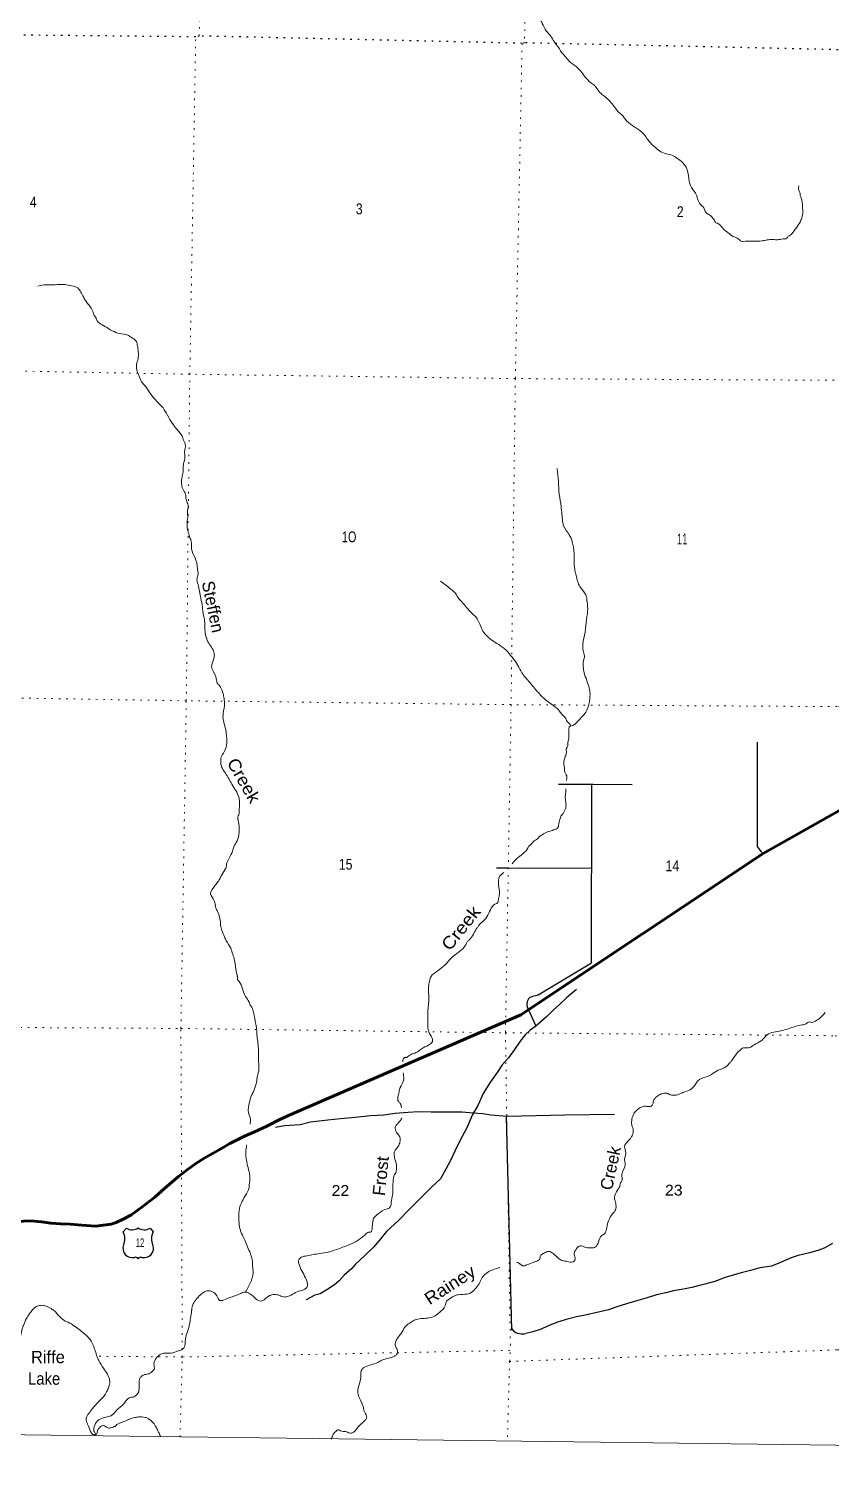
# Model space of a CAD drawing. Header units: feet. Extents: x -518066 to -250644, y -364975 to -177792.
# Drawn here: x -299858 to -286861, y -364975 to -341632 of the extents above; entities that cross this region are included whole.
import ezdxf
from ezdxf.enums import TextEntityAlignment as Align

# ---------------------------------------------------------------- set-up
doc = ezdxf.new("R2010")
doc.units = ezdxf.units.FT
doc.header["$LTSCALE"] = 80
doc.linetypes.add('DOTTED', pattern=[1.5, 0.3, -1.2])
for name, color, linetype, lineweight in [('16', 7, 'Continuous', 25), ('20', 7, 'Continuous', 70), ('29', 7, 'Continuous', 25), ('39', 7, 'Continuous', 13), ('4', 7, 'Continuous', 25), ('41', 7, 'Continuous', 13), ('6', 7, 'DOTTED', 25), ('7', 7, 'DOTTED', 13)]:
    doc.layers.add(name, color=color, linetype=linetype, lineweight=lineweight)

msp = doc.modelspace()

# ---------------------------------------------------------------- linework, layer by layer
at = {"layer": '16'}
for p, q in [((-298329.4, -361116.21), (-298278.09, -361057.45)), ((-298086.33, -361051.48), (-298086.61, -361051.68)), ((-297894.24, -361057.36), (-297842.85, -361116.21))]:
    msp.add_line(p, q, dxfattribs=at)
for centre, radius, start, end in [((-298522.38, -361226.84), 222.05, 332.97043, 29.75871), ((-298187.01, -360899.79), 182.07, 239.97227, 303.45418), ((-297985.23, -360900.29), 181.52, 236.33975, 300.08743), ((-297985.24, -360899.79), 182.07, 236.54582, 236.59441), ((-297649.88, -361226.84), 222.05, 150.24129, 207.02957), ((-298183.19, -361381.74), 151.42, 159.09177, 283.81923), ((-297989.07, -361381.74), 151.42, 256.18077, 20.90823)]:
    msp.add_arc(centre, radius, start, end, dxfattribs=at)
for centre, major_axis, start_param, end_param in [((-298127.85, -361580.56), (-19.56, 51.67), 4.95877769, 6.28318531), ((-298044.4, -361580.56), (19.56, 51.67), 0, 1.32637542)]:
    msp.add_ellipse(centre, major_axis=major_axis, ratio=0.929097, start_param=start_param, end_param=end_param, dxfattribs=at)
at = {"layer": '20'}
msp.add_lwpolyline([(-300185.23, -360951.55), (-299822.88, -360938.83), (-299653.87, -360955.58), (-299498.96, -360972.27), (-299340.01, -360986.96), (-299189.07, -360991.56), (-298999.93, -361004.36), (-298774.57, -361021.31), (-298524.86, -360992.06), (-298442.21, -360964.19), (-298327.26, -360912.27), (-298208.23, -360846.28), (-298028.53, -360716.1), (-297818.52, -360555.83), (-297652.84, -360407.47), (-297434.64, -360217.02), (-297293.25, -360110.52), (-297155.26, -360007.03), (-297005.49, -359914.38), (-296739.34, -359766.23), (-296601.67, -359686.7), (-296537.61, -359650.56), (-296367.1, -359566.73), (-296215.85, -359498.85), (-296004.09, -359401), (-295790.28, -359293.09), (-295652.68, -359231.86), (-291886.77, -357602.12), (-287965.1, -354986.62), (-284805.58, -353206.06)], dxfattribs=at)
at = {"layer": '29'}
for p, q in [((-290743.58, -356757.75), (-290736.39, -353865.7)), ((-287964.96, -354986.78), (-287965.1, -354986.62)), ((-291607.87, -357278.26), (-290743.13, -356757.39)), ((-291780.95, -357480.15), (-291644.78, -357784.33)), ((-292033.59, -362709.76), (-292118.39, -359244.66))]:
    msp.add_line(p, q, dxfattribs=at)
for points in [[(-287978.57, -354971), (-287994.34, -354953.65), (-288036.36, -354895.1), (-288054.39, -354874.9), (-288053.22, -353185.73)], [(-290086.15, -353877.18), (-290716.13, -353870.77), (-291277.69, -353868.65)], [(-290735.51, -355230.77), (-292102.16, -355223.59), (-292281.32, -355226.94)], [(-290988.85, -357189.2), (-291150.45, -357325.49), (-291259.6, -357431.79), (-291366.68, -357526.01), (-291467.74, -357626.29), (-291645.55, -357784.67), (-291734.39, -357850.78), (-291817.24, -357926.97), (-291898.19, -358029.34), (-291993.35, -358159.85), (-292088.54, -358298.41), (-292189.67, -358412.79), (-292272.7, -358533.27), (-292378.01, -358683.87), (-292499.6, -358876.69), (-292578.87, -359057.59), (-292676.21, -359226.34), (-292753.48, -359411.28), (-292883.32, -359650.37), (-292956.47, -359811.16), (-293033.63, -359969.92), (-293102.61, -360098.51), (-293189.85, -360259.25), (-293341.41, -360399.61), (-293543.56, -360604.21), (-293699.19, -360754.62), (-293871.03, -360931.14), (-294063, -361109.6), (-294178.32, -361248.08), (-294277.44, -361362.47), (-294412.89, -361500.88), (-294572.5, -361643.22), (-294623.11, -361709.47), (-294748.35, -361815.7), (-294829.26, -361908.01), (-294906.02, -361972.14), (-295013, -362044.22), (-295140.12, -362118.23), (-295222.75, -362142.08), (-295363.95, -362214.02)], [(-290371.51, -359212.91), (-291176.69, -359227.99), (-292108.69, -359246.61), (-292372.27, -359225.48), (-292503.02, -359204.85), (-292661.97, -359192.17), (-292839.04, -359179.42), (-293058.42, -359174.56), (-293342.24, -359179.53), (-293543.48, -359170.72), (-293714.23, -359184.61), (-293922, -359197.47), (-294109.3, -359222.94), (-294322.71, -359236.22), (-294570.39, -359261.46), (-294810.01, -359284.71), (-295013.4, -359308.1), (-295297.34, -359339.24), (-295462.57, -359380.9), (-295716.25, -359398.06), (-295863.31, -359427.7)], [(-286840.49, -361305.15), (-286975.65, -361377.12), (-287078.19, -361417.47), (-287212.12, -361454), (-287398.23, -361499.22), (-287509.72, -361536.16), (-287683.15, -361614.03), (-287826.31, -361671.87), (-288014.82, -361696.63), (-288168.77, -361741.05), (-288294.86, -361774.9), (-288392.26, -361800.99), (-288593.99, -361862.25), (-288745.19, -361918.05), (-288907.11, -361962.75), (-288969.72, -361978.4), (-289115.96, -362017.32), (-289255.84, -362041.89), (-289415.86, -362073.19), (-289541.02, -362100.27), (-289692.13, -362135.94), (-289839.27, -362183.7), (-289990.41, -362227.42), (-290173.8, -362279.07), (-290334.24, -362327.14), (-290470.11, -362380.63), (-290678.63, -362424.54), (-290846.86, -362463.77), (-290983.83, -362489.42), (-291155.12, -362535.08), (-291310.3, -362580.8), (-291453.48, -362644.69), (-291558.35, -362692.61), (-291691.38, -362736.4), (-291807.46, -362762.85)]]:
    msp.add_lwpolyline(points, dxfattribs=at)
for centre, radius, start, end in [((-291892.71, -362595.17), 167.54, 213.31355, 264.64556), ((-291855.19, -362448.37), 318.08, 260.38171, 278.63099)]:
    msp.add_arc(centre, radius, start, end, dxfattribs=at)
msp.add_spline([(-291607.87, -357278.26), (-291697.68, -357305.31), (-291752.13, -357329.26), (-291782.51, -357375.45), (-291788.86, -357447.91), (-291780.95, -357480.15), (-291780.7, -357480.92)], degree=3, dxfattribs=at)
at = {"layer": '39'}
msp.add_line((-298770.83, -364398.45), (-298801.34, -364348.26), dxfattribs=at)
msp.add_lwpolyline([(-291148.46, -353806.83), (-291141.33, -353762.33), (-291142.47, -353732.35)], dxfattribs=at)
for points in [[(-287382.76, -344176.61), (-287391.04, -344228.92), (-287365.16, -344297.47), (-287361.29, -344331.72), (-287345.36, -344372.04), (-287325.82, -344511.04), (-287320.21, -344611.72), (-287332.57, -344678.12), (-287359.05, -344750.5), (-287423.89, -344852.93), (-287496.76, -344949.3), (-287525.05, -344975.36), (-287557.33, -344991.35), (-287567.48, -345011.44), (-287640.04, -345035.33), (-287730.67, -345047.06), (-287740.73, -345047.03), (-287833.31, -345044.66), (-287915.87, -345054.42), (-287984.36, -345066.24), (-288123.26, -345069.74), (-288290.34, -345075.15), (-288318.51, -345073.03), (-288354.6, -345040.68), (-288477.12, -344979.81), (-288527.24, -344933.32), (-288575.42, -344902.94), (-288655.56, -344816.06), (-288701.71, -344781.66), (-288727.83, -344771.49), (-288755.81, -344725.08), (-288811.9, -344662.46), (-288856.06, -344632.09), (-288866.1, -344628.02), (-288924.06, -344531.17), (-288980.19, -344476.59), (-289059.91, -344291.07), (-289101.93, -344234.53), (-289161.75, -344101.43), (-289193.14, -343910.04), (-289219.08, -343857.6), (-289345.37, -343736.32), (-289433.71, -343683.64), (-289542.27, -343653.03), (-289640.7, -343608.36), (-289728.95, -343535.55), (-289738.98, -343527.46), (-289831.14, -343426.45), (-289891.17, -343343.67), (-289981.4, -343262.8), (-290049.64, -343216.23), (-290170.02, -343125.18), (-290212.06, -343072.67), (-290236.08, -343040.37), (-290284.21, -342999.92), (-290376.33, -342888.84), (-290440.4, -342810.08), (-290526.6, -342729.22), (-290588.79, -342680.66), (-290680.9, -342567.57), (-290690.91, -342555.45), (-290757.11, -342502.85), (-290845.28, -342411.92), (-290949.4, -342282.67), (-290993.51, -342244.25), (-291107.85, -342153.22), (-291167.92, -342078.5), (-291246.04, -341989.62), (-291269.99, -341941.21), (-291298.02, -341906.88), (-291426.05, -341723.18), (-291476.12, -341664.6), (-291540.02, -341543.56), (-291579.98, -341474.96), (-291634.09, -341420.39), (-291682.31, -341400.08), (-291692.37, -341398.03), (-291766.8, -341389.69), (-291873.38, -341365.13), (-292064.33, -341304.01), (-292154.76, -341269.44), (-292245.25, -341248.96), (-292424.13, -341189.9), (-292476.4, -341173.6), (-292608.91, -341096.59), (-292799.42, -340930.78), (-292863.63, -340884.23), (-292986.11, -340813.3), (-293130.67, -340728.19), (-293184.92, -340705.84), (-293198.97, -340697.73), (-293275.27, -340653.15), (-293293.23, -340616.84), (-293351.42, -340574.34), (-293536.01, -340436.74), (-293718.59, -340301.15), (-293766.63, -340238.56)], [(-296768.78, -352267.42), (-296804.84, -352227.02), (-296828.56, -352126.26), (-296896.29, -351960.91), (-296883.94, -351896.53), (-296853.27, -351783.9), (-296859.06, -351725.49), (-296872.99, -351689.2), (-296930.99, -351602.41), (-296976.9, -351511.64), (-296980.88, -351501.55), (-297006.18, -351298.11), (-297013.82, -351201.44), (-297039.42, -351068.47), (-297045.14, -350993.95), (-297072.71, -350852.92), (-297116.06, -350633.3), (-297133.74, -350532.57), (-297117.34, -350462.16), (-297119.19, -350423.9), (-297150.59, -350234.53), (-297214.39, -350091.34), (-297224.18, -350028.89), (-297235.73, -349904.02), (-297261.63, -349841.51), (-297263.56, -349823.38), (-297287.37, -349742.76), (-297293.02, -349652.14), (-297292.76, -349589.73), (-297284.55, -349553.52), (-297288.09, -349438.75), (-297275.72, -349370.34), (-297283.58, -349326.02), (-297311.44, -349251.42), (-297319.13, -349166.83), (-297365.06, -349080.08), (-297376.98, -349043.8), (-297382.56, -348937.07), (-297372.2, -348868.66), (-297368.13, -348856.59), (-297351.27, -348679.48), (-297328.62, -348560.78), (-297334.33, -348482.24), (-297321.91, -348401.75), (-297333.66, -348327.22), (-297355.61, -348280.83), (-297361.55, -348258.66), (-297433.55, -348149.67), (-297479.61, -348095.13), (-297551.62, -347990.17), (-297629.55, -347856.99), (-297705.56, -347745.97), (-297783.73, -347667.16), (-297957.86, -347436.98), (-297967.86, -347422.85), (-298017.94, -347366.29), (-298059.88, -347289.62), (-298081.76, -347229.14), (-298113.54, -347128.35), (-298107.14, -347043.82), (-298084.6, -346951.29), (-298088.11, -346830.47), (-298101.85, -346747.88), (-298123.71, -346683.37), (-298201.97, -346626.7), (-298254.16, -346592.27), (-298384.87, -346565.61), (-298507.46, -346520.85), (-298625.92, -346449.94), (-298641.98, -346439.81), (-298750.33, -346360.88), (-298768.25, -346316.52), (-298806.25, -346257.99), (-298818.16, -346219.69), (-298892.1, -346094.58), (-298942.16, -346033.99), (-298972.1, -345973.48), (-299014.03, -345894.8), (-299066.08, -345828.17), (-299168.57, -345791.54), (-299369.76, -345770.64), (-299494.6, -345780.24), (-299575.1, -345777.92), (-299710.04, -345797.54)], [(-291297.42, -348752.61), (-291280.19, -348960.05), (-291264.98, -349169.49), (-291235.64, -349368.92), (-291210.5, -349610.61), (-291194.7, -349681.14), (-291102.72, -349824.43), (-291054.91, -349941.39), (-291035.16, -350028.04), (-291025.99, -350237.46), (-291014.55, -350388.5), (-290998.76, -350461.04), (-290941.17, -350644.47), (-290919.18, -350678.78), (-290837.15, -350795.86), (-290821.24, -350840.22), (-290817.46, -350896.6), (-290815.49, -350908.69), (-290806.1, -351065.77), (-290816.53, -351150.29), (-290839.52, -351351.53), (-290876.6, -351550.71), (-290884.9, -351607.05), (-290879.27, -351703.71), (-290869.38, -351744.02), (-290857.5, -351790.37), (-290873.91, -351862.79), (-290876.34, -351959.42), (-290864.7, -352062.14), (-290822.92, -352177.06), (-290818.96, -352193.18), (-290779.21, -352310.1), (-290767.5, -352396.72), (-290771.88, -352481.26), (-290812.87, -352652.24), (-290837.23, -352700.47), (-290960.6, -352838.92), (-291015.19, -352897.1), (-291083.75, -352925.03)], [(-293190.81, -350577.16), (-293020.27, -350706.66), (-292942.1, -350783.46), (-292896.11, -350854.1), (-292846.03, -350910.66), (-292683.78, -351094.49), (-292619.64, -351157.14), (-292547.72, -351284.25), (-292501.85, -351385.09), (-292423.75, -351478), (-292357.56, -351532.61), (-292247.16, -351603.5), (-292128.78, -351690.52), (-292072.7, -351755.16), (-291928.64, -351957.03), (-291922.65, -351969.14), (-291852.72, -352090.2), (-291794.64, -352158.87), (-291648.44, -352330.56), (-291582.34, -352405.3), (-291452.02, -352526.59), (-291351.69, -352597.44), (-291259.46, -352682.35), (-291219.44, -352736.86), (-291169.32, -352785.37), (-291135.38, -352849.92), (-291083.37, -352924.61), (-291093.43, -352924.58), (-291107.62, -352948.68), (-291109.98, -353029.21), (-291110.06, -353047.33), (-291116.55, -353154.01), (-291128.91, -353220.4), (-291135.15, -353266.68), (-291145.26, -353278.72), (-291149.6, -353351.19), (-291167.99, -353415.55), (-291190.59, -353524.18), (-291180.94, -353620.86), (-291179.03, -353645.02), (-291142.47, -353732.35)], [(-296274.02, -359369.97), (-296271.69, -359358.23), (-296281.22, -359233.36), (-296301.1, -359174.9), (-296298.71, -359086.32), (-296286.39, -359030), (-296249.62, -358903.3), (-296221.2, -358847.03), (-296176.38, -358720.36), (-296157.81, -358615.74), (-296155.75, -358603.67), (-296131.04, -358472.89), (-296134.73, -358394.36), (-296141.59, -358114.48), (-296164.8, -357894.94), (-296174.36, -357776.12), (-296194.12, -357689.47), (-296229.62, -357518.2), (-296247.55, -357475.86), (-296277.56, -357433.46), (-296291.48, -357393.14), (-296347.45, -357302.33), (-296397.25, -357181.34), (-296453.09, -357058.32), (-296477.1, -357026.02), (-296478.9, -356975.68), (-296482.87, -356961.57), (-296516.26, -356768.16), (-296569.76, -356570.65), (-296587.67, -356522.27), (-296659.61, -356401.19), (-296687.53, -356338.68), (-296731.36, -356233.82), (-296751.11, -356145.16), (-296756.83, -356070.64), (-296802.5, -355925.51), (-296828.44, -355871.05), (-296856.11, -355752.16), (-296914.02, -355643.22), (-296836.92, -355500.57), (-296824.77, -355482.49), (-296776.18, -355416.24), (-296715.32, -355305.73), (-296658.49, -355195.22), (-296654.3, -355154.96), (-296633.95, -355104.71), (-296569.01, -354980.13), (-296546.59, -354913.77), (-296536.37, -354877.57), (-296483.64, -354783.14), (-296461.21, -354716.79), (-296450.74, -354622.2), (-296454.31, -354513.47), (-296469.91, -354396.64), (-296449.46, -354322.22), (-296449.4, -354308.13), (-296446.7, -354145.06), (-296456.47, -354076.57), (-296568.29, -353866.76), (-296674.19, -353685.16), (-296722.19, -353612.5), (-296746.03, -353539.93), (-296749.83, -353485.56), (-296749.77, -353471.46), (-296670.51, -353294.59), (-296649.84, -353167.83), (-296653.56, -353095.33), (-296667.21, -352992.6), (-296696.88, -352869.68), (-296710.68, -352803.19), (-296706.17, -352688.44), (-296704.1, -352676.37), (-296689.7, -352601.93), (-296693.28, -352499.24), (-296707, -352412.61), (-296740.81, -352315.85), (-296768.78, -352267.42)], [(-291158.59, -353939.15), (-291160.23, -353955.15), (-291160.29, -353971.25), (-291168.71, -354057.79), (-291159.06, -354154.47), (-291161.5, -354253.11), (-291204.13, -354337.51), (-291228.42, -354369.63), (-291258.9, -354437.97), (-291275.39, -354528.51), (-291287.64, -354568.73), (-291358.25, -354606.72), (-291432.82, -354630.59), (-291600.31, -354730.63), (-291618.51, -354750.69), (-291685.12, -354794.73), (-291715.47, -354832.87), (-291757.9, -354868.95), (-291768.05, -354889.04), (-291958.05, -355075.57), (-292031, -355152.84)], [(-292163.84, -355294.07), (-292239.1, -355374.49), (-292249.35, -355418.74), (-292251.53, -355456.99), (-292234.04, -355604.03), (-292256.86, -355762.99), (-292271.08, -355793.14), (-292281.16, -355797.13), (-292422.85, -355983.83), (-292497.75, -356084.21), (-292534.11, -356114.28), (-292586.72, -356178.5), (-292598.86, -356194.57), (-292722.46, -356387.38), (-292756.82, -356419.46), (-292781.17, -356465.67), (-292876.22, -356572.02), (-293015.57, -356680.21), (-293070.18, -356742.42), (-293292.38, -356928.82), (-293324.7, -356954.87), (-293355.12, -357009.12), (-293377.67, -357105.67), (-293383.95, -357162.02), (-293378.61, -357325.12), (-293393.58, -357532.44), (-293393.63, -357542.5), (-293394.41, -357725.71), (-293392.79, -357818.33), (-293384.91, -357858.63), (-293357, -357921.15), (-293317.16, -358019.95), (-293327.35, -358048.1)], [(-290361.38, -360614.23), (-290371.21, -360557.82), (-290322.4, -360441.23), (-290294.03, -360395.03), (-290281.84, -360368.9), (-290279.66, -360330.66), (-290261.45, -360308.58), (-290247.21, -360272.39), (-290250.92, -360199.9), (-290250.86, -360183.79), (-290195.86, -360030.99), (-290203.69, -359978.61), (-290209.53, -359932.28), (-290187.07, -359857.87), (-290204.75, -359757.14), (-290206.66, -359732.97), (-290168.12, -359662.65), (-290113.52, -359602.46), (-290087.16, -359558.27), (-290068.84, -359510.02), (-290070.6, -359449.61), (-290092.41, -359373.02), (-290092.17, -359316.65), (-290065.58, -359216.08), (-290031.14, -359163.87), (-290021.04, -359155.85), (-289970.54, -359113.76), (-289908.01, -359083.8), (-289839.58, -359084.06), (-289787.25, -359084.26), (-289752.89, -359050.16), (-289732.46, -358979.77), (-289704.12, -358941.62), (-289645.55, -358895.54), (-289579.03, -358873.64), (-289508.59, -358873.91), (-289494.53, -358882.02), (-289442.28, -358900.33), (-289351.68, -358894.64), (-289271.03, -358862.73), (-289260.95, -358858.74), (-289113.72, -358790.84), (-289081.37, -358754.73), (-289038.82, -358690.46), (-288986.28, -358640.33), (-288887.51, -358606.47), (-288800.78, -358564.52), (-288691.8, -358496.48), (-288566.78, -358444.61), (-288498.03, -358370.37), (-288467.7, -358338.28), (-288384.66, -358217.79), (-288336.17, -358173.68), (-288313.93, -358151.62), (-288283.68, -358137.64), (-288176.98, -358132), (-288130.53, -358095.94), (-288110.35, -358083.93), (-287995.36, -358021.96), (-287938.76, -357965.8), (-287849.9, -357895.67), (-287729.02, -357869.95), (-287525.5, -357816.36), (-287332.04, -357762.73), (-287267.57, -357746.87), (-287211.07, -357714.87), (-287174.88, -357723.06), (-287136.59, -357713.14), (-287051.83, -357661.11), (-286959.64, -357560.68)], [(-293327.35, -358048.1), (-293381.87, -358090.17), (-293500.9, -358154.15), (-293567.54, -358204.23), (-293646.16, -358234.13), (-293722.85, -358280.15), (-293751.08, -358292.12), (-293763.13, -358288.05), (-293773.22, -358292.04), (-293801.41, -358360.89)], [(-293795.96, -358537.8), (-293786.55, -358585.93), (-293797.05, -358688.57), (-293851.91, -358809.16), (-293868.35, -358889.64), (-293882.79, -358970.11), (-293870.84, -359000.36), (-293842.81, -359034.69), (-293821.51, -359104.2)], [(-293818.21, -359270.39), (-293829.84, -359298.49), (-293876.38, -359354.68), (-293888.51, -359368.73), (-293918.89, -359410.9), (-293917.12, -359469.29), (-293875.15, -359537.9), (-293857.12, -359558.1), (-293843.21, -359600.44), (-293843.39, -359642.71), (-293863.81, -359711.09), (-293902.29, -359767.32), (-293924.53, -359791.39), (-293940.83, -359837.64), (-293917.24, -359968.59), (-293901.45, -360041.13), (-293903.73, -360105.55), (-293924.16, -360175.94), (-293932.26, -360185.98), (-293950.59, -360238.25), (-293959.25, -360379.15), (-293963.74, -360489.87), (-293984.37, -360606.57), (-294015.07, -360725.24), (-294091.68, -360755.15), (-294132.03, -360777.14), (-294249.15, -360865.28), (-294275.45, -360897.4), (-294281.61, -360925.56), (-294294.18, -361040.27), (-294320.68, -361118.69), (-294342.82, -361118.61), (-294391.24, -361144.6), (-294516.47, -361246.8), (-294528.58, -361254.81), (-294693.97, -361334.72), (-294907.65, -361412.43), (-295008.43, -361444.26), (-295143.38, -361465.9), (-295354.88, -361503.35), (-295445.56, -361527.17), (-295469.79, -361545.2), (-295490.12, -361593.44), (-295484.24, -361629.7), (-295376.53, -361859.63), (-295344.76, -361962.43), (-295355.06, -362016.75), (-295399.48, -362048.8), (-295413.59, -362054.78), (-295512.35, -362084.61), (-295609.2, -362140.62), (-295665.65, -362162.55), (-295730.09, -362170.36), (-295816.5, -362137.82), (-295862.77, -362131.6), (-295939.29, -362139.37), (-295981.65, -362161.35), (-296028.12, -362201.44), (-296106.77, -362237.39), (-296138.94, -362229.21), (-296213.15, -362166.52), (-296277.35, -362117.96), (-296339.63, -362091.55), (-296414.17, -362107.37), (-296430.31, -362115.36), (-296605.7, -362181.14), (-296704.49, -362219.02), (-296766.91, -362224.82), (-296790.94, -362194.53), (-296810.88, -362152.18), (-296860.97, -362097.63), (-296903.14, -362075.32), (-296941.36, -362069.14), (-296997.77, -362081), (-297060.33, -362119.02), (-297131.08, -362189.22)], [(-296341.69, -362084.01), (-296258.43, -361913.19), (-296240.12, -361866.95), (-296225.58, -361760.3), (-296231.35, -361697.86), (-296233.07, -361629.4), (-296254.7, -361508.52), (-296280.57, -361439.97), (-296374.23, -361220.17), (-296449.81, -361008.48), (-296451.71, -360980.29), (-296452.82, -360768.88), (-296351.17, -360531.69), (-296290.21, -360397.03), (-296285.89, -360328.6), (-296283.82, -360314.51), (-296279.35, -360211.85), (-296306.95, -360074.84), (-296344.14, -359829.07), (-296329.66, -359705.82)], [(-291955.55, -361614.46), (-291947.7, -361612.88), (-291861.36, -361663.54), (-291794.89, -361651.71), (-291651.75, -361597.89), (-291641.67, -361593.9), (-291601.34, -361575.93), (-291579.07, -361545.82), (-291572.89, -361513.63), (-291548.59, -361479.49), (-291522.37, -361465.5), (-291457.82, -361433.53), (-291433.66, -361431.61), (-291379.42, -361455.97), (-291347.32, -361480.26), (-291257.08, -361559.12), (-291210.88, -361581.44), (-291144.51, -361593.77), (-291041.9, -361602.21), (-291013.59, -361572.12), (-291007.46, -361552.01), (-291011.36, -361521.79), (-291017.33, -361505.66), (-291023.23, -361473.43), (-291004.87, -361415.11), (-290952.28, -361354.91), (-290930.09, -361344.93), (-290907.95, -361343), (-290833.58, -361367.44), (-290722.9, -361373.9), (-290710.82, -361373.94), (-290650.24, -361327.87), (-290605.46, -361209.25), (-290587.23, -361183.14), (-290534.74, -361147.1), (-290514.48, -361114.97), (-290489.93, -361022.45), (-290487.87, -361010.37), (-290406.57, -360827.47), (-290355.96, -360759.21), (-290345.66, -360702.87), (-290361.38, -360614.23)], [(-294966.43, -364470.44), (-294956.89, -364460.42), (-294926.41, -364394.1), (-294879.9, -364341.93), (-294859.69, -364323.88), (-294789.33, -364344.28), (-294708.87, -364354.65), (-294666.67, -364372.93), (-294632.47, -364375.08), (-294535.48, -364288.87), (-294412.18, -364166.52), (-294385.84, -364124.34), (-294385.74, -364102.2), (-294427.67, -364021.5), (-294437.5, -363967.11), (-294475.3, -363864.29), (-294481.29, -363852.18), (-294531.02, -363715.09), (-294526.8, -363668.8), (-294481.71, -363479.72), (-294460.98, -363336.85), (-294420.6, -363308.81), (-294204.89, -363229.1), (-294140.34, -363195.11), (-294031.5, -363161.3), (-293936.76, -363129.44), (-293902.44, -363103.4), (-293886.17, -363065.21), (-293886.06, -363039.04), (-293923.91, -362946.28), (-293917.71, -362908.05), (-293889.24, -362841.72), (-293883.16, -362831.67), (-293826.5, -362759.41), (-293765.68, -362658.97), (-293717.18, -362612.85), (-293642.49, -362562.8), (-293581.99, -362534.84), (-293374.56, -362509.45), (-293275.79, -362475.6), (-293205.11, -362419.49), (-293116.09, -362313.12), (-293089.61, -362238.73), (-293045.17, -362202.66), (-292920.1, -362136.69), (-292901.96, -362132.73), (-292757, -362123.22), (-292716.7, -362111.29), (-292631.87, -362043.16), (-292565.09, -361958.85), (-292526.48, -361874.43), (-292463.77, -361800.18), (-292425.41, -361772.14), (-292340.69, -361730.18), (-292235.87, -361694.33), (-292228.5, -361692.02)], [(-297131.08, -362189.22), (-297185.75, -362265.52), (-297212.19, -362329.85), (-297218.42, -362376.13), (-297220.49, -362388.2), (-297259.79, -362635.69), (-297325.27, -362887.11), (-297339.76, -362981.68), (-297392.3, -363029.8), (-297434.62, -363041.72), (-297555.55, -363079.52), (-297656.18, -363079.14), (-297720.67, -363097.01), (-297787.33, -363153.14), (-297832.04, -363253.63), (-297828.39, -363342.23), (-297846.6, -363364.31), (-297915.24, -363412.37), (-297929.35, -363416.34), (-297991.81, -363432.21), (-298046.3, -363466.23), (-298066.61, -363508.44), (-298070.8, -363546.68), (-298073.42, -363687.6), (-298085.65, -363723.79), (-298101.83, -363743.86), (-298152.33, -363785.95), (-298212.77, -363797.8), (-298285.46, -363851.89), (-298334.05, -363918.15), (-298402.71, -363972.25), (-298455.28, -364026.41), (-298526.01, -364092.58), (-298638.85, -364122.35), (-298654.98, -364128.33), (-298745.75, -364174.29), (-298798.51, -364274.76), (-298804.82, -364337.15), (-298800.93, -364348.99)], [(-301292.59, -364388.34), (-301185.58, -364251.64), (-301149.2, -364215.54), (-300995.82, -364119.48), (-300848.26, -363973.06), (-300706.63, -363802.47), (-300571.05, -363631.85), (-300413.27, -363449.23), (-300352.53, -363364.9), (-300245.36, -363250.55), (-300136.16, -363130.16), (-300075.33, -363025.7), (-300022.53, -362915.16), (-299993.98, -362828.7), (-299950.92, -362643.63), (-299944.83, -362631.58), (-299898.06, -362521.02), (-299845.39, -362440.69), (-299821.08, -362404.54), (-299736.21, -362326.34), (-299669.7, -362306.46), (-299623.41, -362306.63), (-299561.09, -362324.99), (-299478.77, -362371.61), (-299426.6, -362410.06), (-299332.44, -362515.11), (-299306.36, -362533.33), (-299258.2, -362567.73), (-299220, -362579.96), (-299119.63, -362642.75), (-299107.59, -362650.85), (-298943.09, -362778.31), (-298888.97, -362830.86), (-298815, -362949.93), (-298751.4, -363139.42), (-298725.48, -363197.91), (-298647.53, -363325.04), (-298585.53, -363417.89), (-298553.66, -363496.53), (-298547.79, -363536.82), (-298562.25, -363623.34), (-298588.69, -363687.66), (-298633.31, -363766.01), (-298730.36, -363868.33), (-298827.43, -363976.68), (-298886.14, -364054.98), (-298894.24, -364067.03), (-298918.55, -364103.17), (-298928.77, -364139.38), (-298905, -364230.07), (-298857.21, -364351.05), (-298821.17, -364395.47), (-298797.04, -364401.61), (-298774.89, -364399.68), (-298734.27, -364313.26), (-298703.92, -364277.13), (-298671.62, -364255.11), (-298651.49, -364253.17), (-298579.18, -364289.68), (-298528.86, -364289.87), (-298492.58, -364277.93), (-298476.45, -364269.94), (-298450.23, -364257.96), (-298444.13, -364243.89), (-298421.92, -364227.87), (-298288.86, -364176.02), (-298147.74, -364124.21), (-298079.25, -364112.39), (-297972.61, -364120.84), (-297926.4, -364139.14), (-297878.24, -364173.55), (-297792.17, -364286.62), (-297758.25, -364357.21), (-297718.53, -364435.55)]]:
    msp.add_spline(points, degree=3, dxfattribs=at)
at = {"layer": '4', "lineweight": 13}
msp.add_lwpolyline([(-501256.99, -177792.42), (-469933.03, -178460.37), (-438608.17, -179085.23), (-407282.48, -179667), (-375956.02, -180205.68), (-344628.85, -180701.28), (-313301.03, -181153.78), (-281972.61, -181563.19), (-250643.67, -181929.5), (-252658.03, -364975.08), (-284238.76, -364605.82), (-315818.95, -364193.12), (-347398.54, -363736.98), (-378977.49, -363237.41), (-410555.71, -362694.39), (-442133.14, -362107.95), (-473709.75, -361478.07), (-505285.47, -360804.75)], close=True, dxfattribs=at)
msp.add_lwpolyline([(-501256.99, -177792.42), (-469933.03, -178460.37), (-438608.17, -179085.23), (-407282.48, -179667), (-375956.02, -180205.68), (-344628.85, -180701.28), (-313301.03, -181153.78), (-281972.61, -181563.19), (-250643.67, -181929.5), (-252658.03, -364975.08), (-284238.76, -364605.82), (-315818.95, -364193.12), (-347398.54, -363736.98), (-378977.49, -363237.41), (-410555.71, -362694.39), (-442133.14, -362107.95), (-473709.75, -361478.07), (-505285.47, -360804.75)], close=True, dxfattribs=at)
at = {"layer": '6'}
for points in [[(-297154.62, -341761.91), (-302409.79, -341709.83), (-302460.16, -341721.72)], [(-291867.47, -341866.47), (-297096.19, -341748.04), (-297154.62, -341761.91)], [(-286628.63, -341972.85), (-291827.18, -341858.57), (-291867.47, -341866.47)]]:
    msp.add_lwpolyline(points, dxfattribs=at)
at = {"layer": '7'}
msp.add_line((-292069.25, -363213.01), (-292106.6, -364507.07), dxfattribs=at)
for points in [[(-297096.19, -341748.04), (-297084.02, -336537.6), (-296999.47, -331345.55), (-296922.71, -326093.07), (-296849.42, -320709.71), (-296768.05, -318702)], [(-291534.03, -318769.21), (-291588.32, -320787.99), (-291637.1, -326086.88), (-291729.91, -331327.22), (-291778.58, -336601.96), (-291827.18, -341858.57)], [(-297408.56, -364439), (-297372.65, -363142.62), (-297394.23, -357821.32), (-297307.17, -352514.52), (-297250.39, -347225.72), (-297154.62, -341761.91)], [(-291867.47, -341866.47), (-291977.18, -347296), (-292046.01, -352576.69), (-292137.12, -357891.53), (-292056.42, -363035.89)], [(-286693.73, -347324.03), (-291977.18, -347296), (-297250.39, -347225.72), (-302525.49, -347127.25), (-307799.03, -347133.48), (-313249.27, -347042.4)], [(-284091.19, -352686.74), (-286768.61, -352608.73), (-292046.01, -352576.69), (-297307.17, -352514.52), (-302612.52, -352428.01), (-302593.66, -352254.94), (-308005.75, -352184.14), (-313323.1, -352079.47), (-315651.97, -352054.53)], [(-315724.23, -357385.15), (-313466.56, -357398.14), (-308044.53, -357497.16), (-302754.15, -357788.97), (-297394.23, -357821.32), (-292137.12, -357891.53), (-286797.46, -357939.22), (-284156.63, -357971.38)], [(-292065.42, -363035.86), (-297372.65, -363142.62), (-298752.13, -363130.73)], [(-284219.79, -363074.36), (-286774.83, -363027.68), (-292069.25, -363213.01), (-292056.46, -363036.41)]]:
    msp.add_lwpolyline(points, dxfattribs=at)

# ---------------------------------------------------------------- texts
at = {"layer": '16', "width": 0.6}
msp.add_text('12', height=140, dxfattribs=at).set_placement((-298056.43, -361361.99), align=Align.CENTER)
at = {"layer": '41'}
for s, rotation, p in [('Steffen', 281.665, (-297057.81, -350595.81)), ('Creek', 77.954, (-290412.73, -360453.85))]:
    msp.add_text(s, height=200, rotation=rotation, dxfattribs=at).set_placement(p)
for s, rotation, width, p in [('Creek', 299.684, 1.1, (-296657.17, -353513.64)), ('Creek', 51.459, 1.15, (-293037.08, -356578.44)), ('Frost', 83.812, 1.05, (-294093.2, -360540.05)), ('Rainey', 32.939, 1.1, (-293367.16, -362306.46))]:
    msp.add_text(s, height=200, rotation=rotation, dxfattribs=dict(at, width=width)).set_placement(p)
msp.add_text('Riffe', height=200, dxfattribs=at).set_placement((-299823.65, -363242.33))
at = {"layer": '41', "width": 0.9}
msp.add_text('Lake', height=200, dxfattribs=at).set_placement((-299871.23, -363591.41))
at = {"layer": '7'}
for s, width, p in [('4', 0.85, (-299841.67, -344522.46)), ('3', 0.85, (-294560.61, -344634.86)), ('2', 0.85, (-289361.68, -344681.05)), ('1O', 0.75, (-294785.77, -349946.85)), ('11', 0.65, (-289359.16, -349982.25)), ('15', 0.85, (-294836.78, -355249.8)), ('14', 0.85, (-289543.82, -355275.33)), ('22', 1.1, (-294954.01, -360533.44)), ('23', 1.1, (-289553.65, -360528.16))]:
    msp.add_text(s, height=175, dxfattribs=dict(at, width=width)).set_placement(p)

doc.saveas('drawing.dxf')
